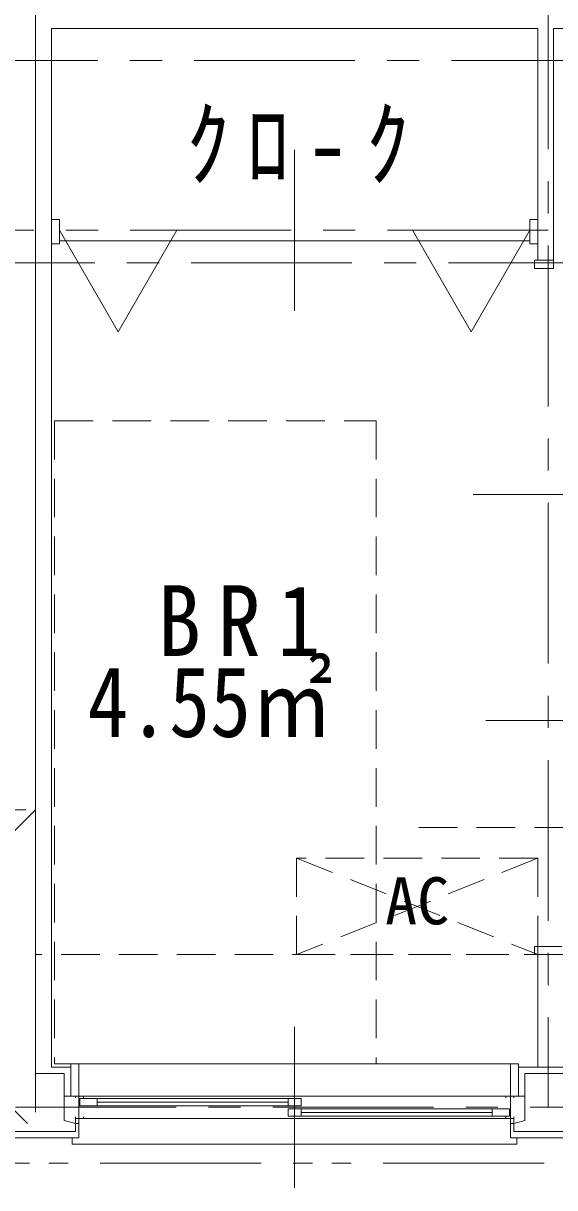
# Model space of a CAD drawing. Units: millimetres at full size; details may follow other scales. Extents: x -443943 to 462275, y -43546 to 79452.
# Drawn here: x -9332 to -7679, y 47711 to 51332 of the extents above; entities that cross this region are included whole.
import ezdxf
from ezdxf.enums import TextEntityAlignment as Align

# ---------------------------------------------------------------- set-up
doc = ezdxf.new("R2010")
doc.units = ezdxf.units.MM
doc.header["$LTSCALE"] = 100
for name, pattern in [('CHAIN1', [8, 5, -1, 1, -1]), ('DASHED1', [1.8, 1.2, -0.6]), ('DOUBLE_CHAIN1', [8.8, 5, -1, 0.6, -0.6, 0.6, -1])]:
    doc.linetypes.add(name, pattern=pattern)
for name, color, linetype, lineweight in [('4-0_仕上', 7, 'Continuous', 15), ('4-1_通り芯', 4, 'Continuous', 9), ('4-2_躯体', 3, 'Continuous', 20), ('4-3_建具', 4, 'Continuous', 9), ('4-5_文字', 7, 'Continuous', 15), ('4-A_目地･ﾊｯﾁ', 4, 'Continuous', 9), ('4-B_E-PANL', 1, 'Continuous', 18)]:
    doc.layers.add(name, color=color, linetype=linetype, lineweight=lineweight)
doc.styles.add('ＭＳ ゴシック', font='')
doc.styles.get('ＭＳ ゴシック').set_extended_font_data('MS Gothic')

msp = doc.modelspace()

# ---------------------------------------------------------------- linework, layer by layer
at = {"layer": '4-0_仕上'}
for p, q in [((-9244.2, 48085.7), (-9244.2, 51315.7)), ((-7731.7, 51315.7), (-9244.2, 51315.7)), ((-7555.7, 51315.7), (-7682.7, 51315.7)), ((-7232.9, 48085.7), (-7791.7, 48085.7)), ((-9159.2, 47865.7), (-11091.7, 47865.7)), ((-7207.9, 47865.7), (-7816.7, 47865.7))]:
    msp.add_line(p, q, dxfattribs=at)
at = {"layer": '4-0_仕上', "color": 4, "linetype": 'DASHED1', "lineweight": 9}
for p, q in [((-8481.7, 48735.7), (-8481.7, 48435.7)), ((-7731.7, 48735.7), (-8481.7, 48435.7)), ((-7731.7, 48435.7), (-7731.7, 48735.7)), ((-8481.7, 48435.7), (-7731.7, 48435.7))]:
    msp.add_line(p, q, dxfattribs=at)
at = {"layer": '4-0_仕上', "linetype": 'DASHED1'}
msp.add_line((-3694.2, 48435.7), (-9294.2, 48435.7), dxfattribs=at)
at = {"layer": '4-0_仕上', "color": 4, "linetype": 'DASHED1', "lineweight": 9}
msp.add_lwpolyline([(-7731.7, 48735.7), (-8481.7, 48735.7), (-7731.7, 48435.7)], dxfattribs=at)
at = {"layer": '4-1_通り芯', "linetype": 'CHAIN1'}
for p, q in [((-7699.2, 51440.7), (-7699.2, 47960.7)), ((-7699.2, 50688.2), (-9369.2, 50688.2)), ((-18955.9, 47960.7), (21355.8, 47960.7))]:
    msp.add_line(p, q, dxfattribs=at)
at = {"layer": '4-1_通り芯', "linetype": 'DASHED1'}
msp.add_line((-8102, 48830.7), (20049.6, 48830.7), dxfattribs=at)
at = {"layer": '4-2_躯体', "linetype": 'DASHED1'}
for p, q in [((-10294.2, 48885.7), (-9294.2, 47885.7)), ((-9294.2, 48885.7), (-10294.2, 47885.7)), ((-9444.2, 48885.7), (-9294.2, 48885.7)), ((-9294.2, 48065.7), (-9294.2, 47885.7))]:
    msp.add_line(p, q, dxfattribs=at)
at = {"layer": '4-2_躯体'}
for p, q in [((-7771.7, 47920.1), (-7771.7, 48065.7)), ((-7252.9, 48065.7), (-7771.7, 48065.7)), ((-9204.2, 47920.1), (-9169.2, 47910.7)), ((-9169.2, 47885.7), (-9169.2, 47910.7)), ((-7806.7, 47910.7), (-7771.7, 47920.1)), ((-7806.7, 47910.7), (-7806.7, 47885.7)), ((-9169.2, 47885.7), (-11081.7, 47885.7)), ((-7217.9, 47885.7), (-7806.7, 47885.7))]:
    msp.add_line(p, q, dxfattribs=at)
msp.add_lwpolyline([(-9294.2, 51365.7), (-9294.2, 48065.7), (-9204.2, 48065.7), (-9204.2, 47920.1)], dxfattribs=at)
at = {"layer": '4-3_建具', "color": 7, "lineweight": 15}
for p, q in [((-7731.7, 50594.8), (-7731.7, 51315.7)), ((-7682.7, 50569.8), (-7682.7, 51315.7)), ((-9219.2, 50721.7), (-9244.2, 50721.7)), ((-9219.2, 50721.7), (-9219.2, 50645.7)), ((-7731.7, 50721.7), (-7756.7, 50721.7)), ((-7756.7, 50721.7), (-7756.7, 50645.7)), ((-9219.2, 50645.7), (-9244.2, 50645.7)), ((-7731.7, 50645.7), (-7756.7, 50645.7)), ((-7682.7, 50594.8), (-7741.7, 50594.8)), ((-7741.7, 50569.8), (-7741.7, 50594.8)), ((-7682.7, 50569.8), (-7741.7, 50569.8)), ((-7741.7, 48460.7), (-7656.7, 48460.7)), ((-7741.7, 48460.7), (-7741.7, 48435.7)), ((-7741.7, 48435.7), (-7656.7, 48435.7)), ((-7731.7, 48435.7), (-7731.7, 48085.7)), ((-7791.7, 48095.7), (-9184.2, 48095.7)), ((-9184.2, 47995.7), (-9184.2, 48095.7)), ((-9159.2, 48095.7), (-9159.2, 47995.7)), ((-7816.7, 48095.7), (-7816.7, 47995.7)), ((-7791.7, 47995.7), (-7791.7, 48095.7)), ((-9184.2, 48085.7), (-9244.2, 48085.7)), ((-9159.2, 47995.7), (-9184.2, 47995.7)), ((-7816.7, 47995.7), (-7791.7, 47995.7)), ((-9169.2, 47910.7), (-9159.2, 47910.7)), ((-9159.2, 47910.7), (-9159.2, 47865.7)), ((-7816.7, 47910.7), (-7806.7, 47910.7)), ((-7816.7, 47910.7), (-7816.7, 47865.7))]:
    msp.add_line(p, q, dxfattribs=at)
at = {"layer": '4-3_建具'}
for p, q in [((-8487.9, 50938.2), (-8487.9, 50438.2)), ((-9219.2, 50688.2), (-9036.7, 50372.1)), ((-8854.2, 50688.2), (-9036.7, 50372.1)), ((-8121.7, 50688.2), (-7939.2, 50372.1)), ((-7756.7, 50688.2), (-7939.2, 50372.1)), ((-7756.7, 50655.7), (-9219.2, 50655.7)), ((-7933.2, 49866.8), (-7433.2, 49866.8)), ((-7893.2, 49163.8), (-7393.2, 49163.8)), ((-8487.9, 48210.7), (-8487.9, 47710.7)), ((-9184.2, 47995.7), (-9204.2, 47995.7)), ((-9169.2, 47990.7), (-9169.2, 47995.7)), ((-9169.2, 47995.7), (-7806.7, 47995.7)), ((-9159.2, 47995.7), (-9159.2, 47910.7)), ((-9156.2, 47988.2), (-8467.9, 47988.2)), ((-9156.2, 47965.2), (-9156.2, 47988.2)), ((-9144.2, 47995.7), (-9144.2, 47990.7)), ((-9101.7, 47988.2), (-9101.7, 47965.2)), ((-8507.9, 47988.2), (-8507.9, 47965.2)), ((-8467.9, 47988.2), (-8467.9, 47965.2)), ((-7831.7, 47995.7), (-7831.7, 47990.7)), ((-7816.7, 47995.7), (-7816.7, 47910.7)), ((-7806.7, 47995.7), (-7806.7, 47990.7)), ((-7791.7, 47995.7), (-7771.7, 47995.7)), ((-8467.9, 47965.2), (-9156.2, 47965.2)), ((-8507.9, 47976.7), (-9101.7, 47976.7)), ((-8507.9, 47956.2), (-8507.9, 47933.2)), ((-7819.7, 47956.2), (-8507.9, 47956.2)), ((-8467.9, 47956.2), (-8467.9, 47933.2)), ((-7874.2, 47956.2), (-7874.2, 47933.2)), ((-7819.7, 47933.2), (-7819.7, 47956.2)), ((-9169.2, 47910.7), (-9169.2, 47930.7)), ((-9169.2, 47925.7), (-7806.7, 47925.7)), ((-9144.2, 47930.7), (-9144.2, 47925.7)), ((-8507.9, 47933.2), (-7819.7, 47933.2)), ((-7874.2, 47944.7), (-8467.9, 47944.7)), ((-7831.7, 47930.7), (-7831.7, 47925.7)), ((-7806.7, 47930.7), (-7806.7, 47910.7)), ((-9179.2, 47865.7), (-9179.2, 47845.7)), ((-9179.2, 47845.7), (-7796.7, 47845.7)), ((-7796.7, 47865.7), (-7796.7, 47845.7))]:
    msp.add_line(p, q, dxfattribs=at)
at = {"layer": '4-3_建具', "linetype": 'DASHED1'}
msp.add_line((-9234.2, 48095.7), (-8234.2, 48095.7), dxfattribs=at)
at = {"layer": '4-3_建具', "color": 3, "lineweight": 20}
msp.add_line((-9191.1, 47885.7), (-9187.6, 47885.7), dxfattribs=at)
at = {"layer": '4-A_目地･ﾊｯﾁ', "linetype": 'DASHED1'}
msp.add_line((-9234.2, 50095.7), (-9234.2, 48095.7), dxfattribs=at)
msp.add_lwpolyline([(-9234.2, 50095.7), (-8234.2, 50095.7), (-8234.2, 48095.7)], dxfattribs=at)
at = {"layer": '4-B_E-PANL', "linetype": 'CHAIN1'}
for p, q in [((4499.7, 51215.9), (-10673.5, 51215.7)), ((-12009.6, 50587.3), (5468.4, 50587.4))]:
    msp.add_line(p, q, dxfattribs=at)
at = {"layer": '4-B_E-PANL', "linetype": 'DOUBLE_CHAIN1'}
msp.add_line((-17012.3, 47787.3), (5474.2, 47787.4), dxfattribs=at)

# ---------------------------------------------------------------- texts
at = {"layer": '4-5_文字', "style": 'ＭＳ ゴシック', "width": 0.85}
msp.add_text('4.55㎡', height=219.9, dxfattribs=at).set_placement((-9132.4, 49046.6), align=Align.BOTTOM_LEFT)
at = {"layer": '4-5_文字', "color": 4, "style": 'ＭＳ ゴシック'}
msp.add_text('AC', height=146.6, dxfattribs=at).set_placement((-8206.7, 48485.7), align=Align.BOTTOM_LEFT)
at = {"layer": '4-5_文字', "char_height": 219.9, "attachment_point": 7, "style": 'ＭＳ ゴシック'}
for s, insert in [('\\T1.38;\\W0.9;ｸﾛ-ｸ', (-8825.1, 50835)), ('\\T1.38;\\W0.9;BR1', (-8913.7, 49364.4))]:
    msp.add_mtext(s, dxfattribs=dict(at, insert=insert))

doc.saveas('drawing.dxf')
